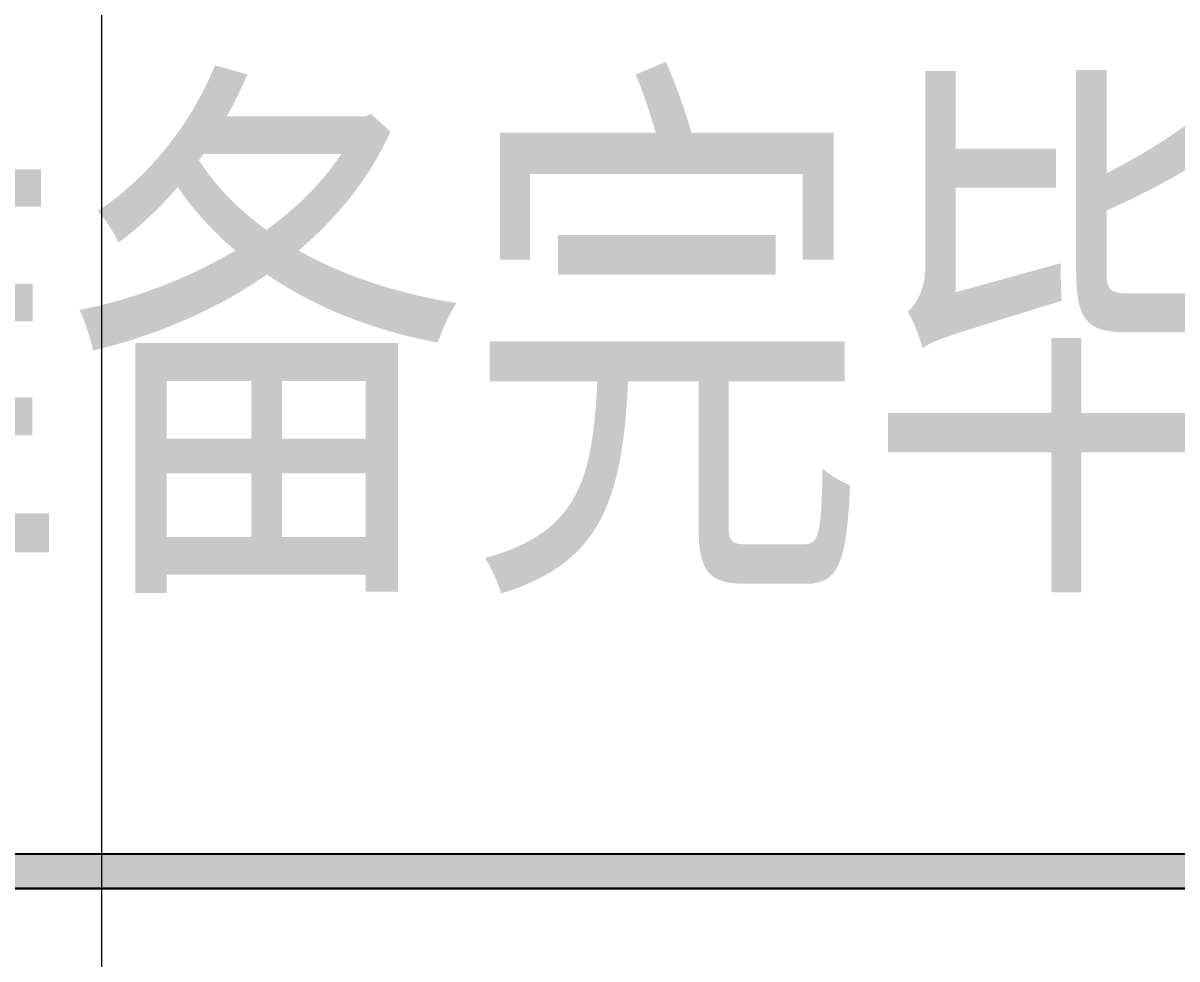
# Model space of a CAD drawing. Header units: millimetres. Extents: x 0 to 1188, y 0 to 840.
# Drawn here: x 298.41 to 313.56, y 669.12 to 681.4 of the extents above; entities that cross this region are included whole.
import ezdxf

# ---------------------------------------------------------------- set-up
doc = ezdxf.new("R2010")
doc.units = ezdxf.units.MM
for name, color, linetype, lineweight in [('5剖面线层', 2, 'Continuous', 20), ('7标注层', 4, 'Continuous', 20), ('细实线1', 7, 'Continuous', 15)]:
    doc.layers.add(name, color=color, linetype=linetype, lineweight=lineweight)
doc.layers.add('7', color=7, linetype='Continuous')
doc.styles.add('HZTXT1', font='', dxfattribs={"width": 0.7, "height": 5})
doc.styles.add('PC_TEXTSTYLE', font='txt.shx', dxfattribs={"width": 0.8, "bigfont": 'hzfs.shx'})
doc.styles.get('HZTXT1').set_extended_font_data('楷体_GB2312')
doc.dimstyles.new('副本 (2) (2)TH_GBDIM', dxfattribs={"dimtxt": 3.5, "dimasz": 2.5, "dimexe": 2, "dimexo": 0, "dimgap": 1.5, "dimtad": 1, "dimtoh": 1, "dimdec": 1, "dimdsep": 46, "dimtxsty": 'PC_TEXTSTYLE', "dimcen": 2.5, "dimazin": 2, "dimtfac": 0.714286, "dimtdec": 1, "dimtmove": 0, "dimatfit": 3, "dimfxl": 1, "dimtolj": 1, "dimtzin": 0, "dimarcsym": 0})

# ---------------------------------------------------------------- blocks, each defined once
blk = doc.blocks.new('*D33')
at = {"layer": '7', "color": 0, "lineweight": -2, "ltscale": 5, "transparency": 16777216}
for p, q in [((136.3960392826853, 672.9639579835743), (136.3960392826853, 598.0191005330507)), ((462.480265652543, 672.9639579835743), (462.480265652543, 598.0191005330507)), ((459.980265652543, 600.0191005330507), (138.8960392826853, 600.0191005330507))]:
    blk.add_line(p, q, dxfattribs=at)
at = {"layer": '7', "color": 0, "ltscale": 5, "transparency": 16777216}
for points in [[(138.8960392826853, 600.4357671997174), (138.8960392826853, 599.6024338663841), (136.3960392826853, 600.0191005330507)], [(459.980265652543, 600.4357671997174), (459.980265652543, 599.6024338663841), (462.480265652543, 600.0191005330507)]]:
    blk.add_solid(points, dxfattribs=at)
at = {"layer": 'DEFPOINTS', "color": 0, "ltscale": 5, "transparency": 16777216}
for p in [(136.3960392826853, 672.9639579835743), (462.480265652543, 672.9639579835743), (136.3960392826853, 600.0191005330507)]:
    blk.add_point(p, dxfattribs=at)
at = {"layer": '7', "color": 0, "ltscale": 5, "transparency": 16777216, "insert": (299.4381524676141, 603.2691005330507), "char_height": 3.5, "attachment_point": 5, "style": 'PC_TEXTSTYLE'}
blk.add_mtext('\\A1;326.1', dxfattribs=at)
blk = doc.blocks.new('*D37')
at = {"layer": '7', "color": 0, "lineweight": -2, "ltscale": 5, "transparency": 16777216}
for p, q in [((462.9359242315647, 684.1645021548554), (504.84235959812, 684.1645021548554)), ((502.8423595981199, 636.9156089191947), (502.84235959812, 681.6645021548554)), ((299.4381509313532, 634.4156089191947), (504.8423595981199, 634.4156089191947))]:
    blk.add_line(p, q, dxfattribs=at)
at = {"layer": '7', "color": 0, "ltscale": 5, "transparency": 16777216}
for points in [[(502.4256929314533, 681.6645021548554), (503.2590262647867, 681.6645021548554), (502.84235959812, 684.1645021548554)], [(502.4256929314532, 636.9156089191947), (503.2590262647866, 636.9156089191947), (502.8423595981199, 634.4156089191947)]]:
    blk.add_solid(points, dxfattribs=at)
at = {"layer": 'DEFPOINTS', "color": 0, "ltscale": 5, "transparency": 16777216}
for p in [(462.9359242315647, 684.1645021548554), (502.84235959812, 684.1645021548554), (299.4381509313532, 634.4156089191947)]:
    blk.add_point(p, dxfattribs=at)
at = {"layer": '7', "color": 0, "ltscale": 5, "transparency": 16777216, "insert": (499.5923595981199, 660.5216670996301), "char_height": 3.5, "attachment_point": 5, "rotation": 90, "style": 'PC_TEXTSTYLE'}
blk.add_mtext('\\A1;49.7', dxfattribs=at)

msp = doc.modelspace()

# ---------------------------------------------------------------- hatches: boundary and pattern name
at = {"layer": '7标注层', "ltscale": 10}
msp.add_hatch(color=0, dxfattribs=at).paths.add_polyline_path([(321.6381402466213, 670.5002996577705), (277.2381616160856, 670.5002996577705), (277.2381616160856, 670.0481478973804), (321.6381402466213, 670.0481478973804)])

# ---------------------------------------------------------------- linework, layer by layer
for p, q in [((277.2381616160856, 670.5002996577705), (321.6381402466213, 670.5002996577705)), ((277.2381616160856, 670.5002996577705), (321.6381402466213, 670.5002996577705)), ((277.2381616160856, 670.0481478973807), (321.6381402466213, 670.0481478973809)), ((321.6381402466213, 670.0481478973809), (277.2381616160856, 670.0481478973807))]:
    msp.add_line(p, q)
at = {"layer": '5剖面线层', "color": 1, "linetype": 'ByBlock', "ltscale": 7}
msp.add_line((299.4381509313532, 780.2287497079219), (299.4381509313532, 626.4885028937347), dxfattribs=at)
at = {"layer": '细实线1'}
for p, q in [((321.6381402466213, 670.5002996577705), (277.2381616160856, 670.5002996577705)), ((277.2381616160856, 670.0481478973807), (321.6381402466213, 670.0481478973809))]:
    msp.add_line(p, q, dxfattribs=at)

# ---------------------------------------------------------------- texts
at = {"color": 0, "style": 'HZTXT1', "width": 0.7}
msp.add_text('系统准备完毕', height=5.5, dxfattribs=at).set_placement((283.2371927306907, 674.5250035662882))

# ---------------------------------------------------------------- dimensions: what is measured, and where the dimension line sits
at = {"layer": '7', "color": 4, "ltscale": 5}
dim = msp.add_linear_dim(base=(502.84235959812, 684.1645021548554), p1=(299.4381509313532, 634.4156089191947), p2=(462.9359242315647, 684.1645021548554), angle=90, dimstyle='副本 (2) (2)TH_GBDIM', dxfattribs=at)
dim.commit()
dim.dimension.update_dxf_attribs({"geometry": '*D37', "text_midpoint": (502.8423595981199, 660.5216670996301), "dimtype": 160})
dim = msp.add_linear_dim(base=(136.3960392826853, 600.0191005330507), p1=(462.480265652543, 672.9639579835743), p2=(136.3960392826853, 672.9639579835743), dimstyle='副本 (2) (2)TH_GBDIM', dxfattribs=at)
dim.commit()
dim.dimension.update_dxf_attribs({"geometry": '*D33', "text_midpoint": (299.4381524676141, 603.2691005330507)})

doc.saveas('drawing.dxf')
